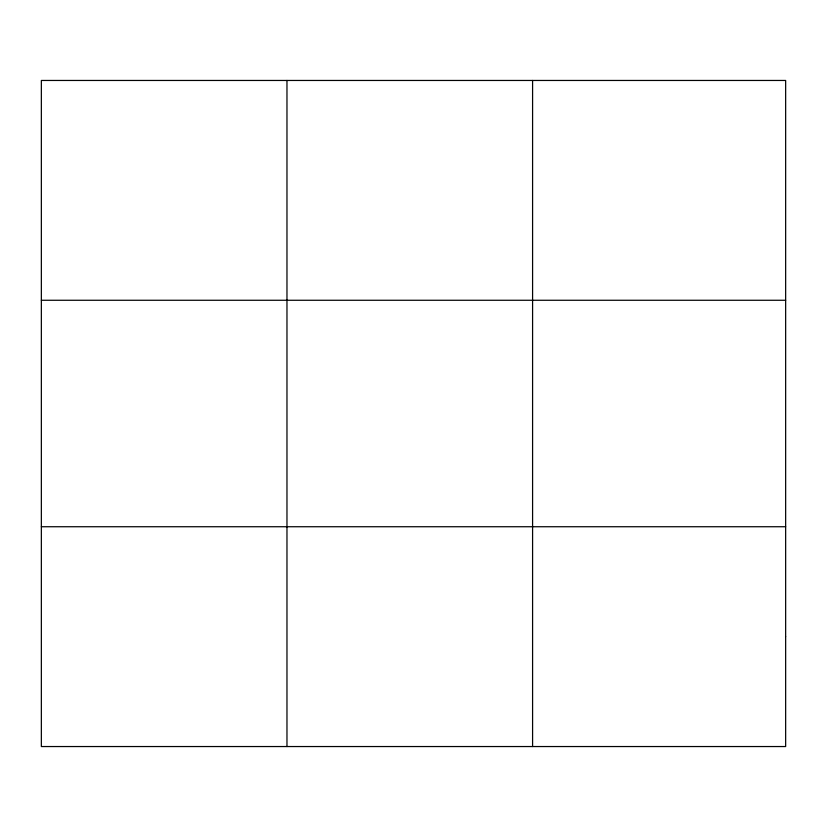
<?xml version="1.0" encoding="UTF-8"?>
<svg xmlns="http://www.w3.org/2000/svg" width="827" height="827" viewBox="0 0 827 827"><rect width="100%" height="100%" fill="white"/><g stroke="black" fill="none" stroke-linecap="round" stroke-linejoin="round"><path stroke-width="1.24" d="M286.969 80.457L286.969 746.543M532.588 80.457L532.588 746.543M41.35 300.263L785.65 300.263M41.35 526.737L785.65 526.737M785.65 636.635L785.65 746.543L41.35 746.543L41.35 80.457L785.65 80.457L785.65 636.635"/></g></svg>
